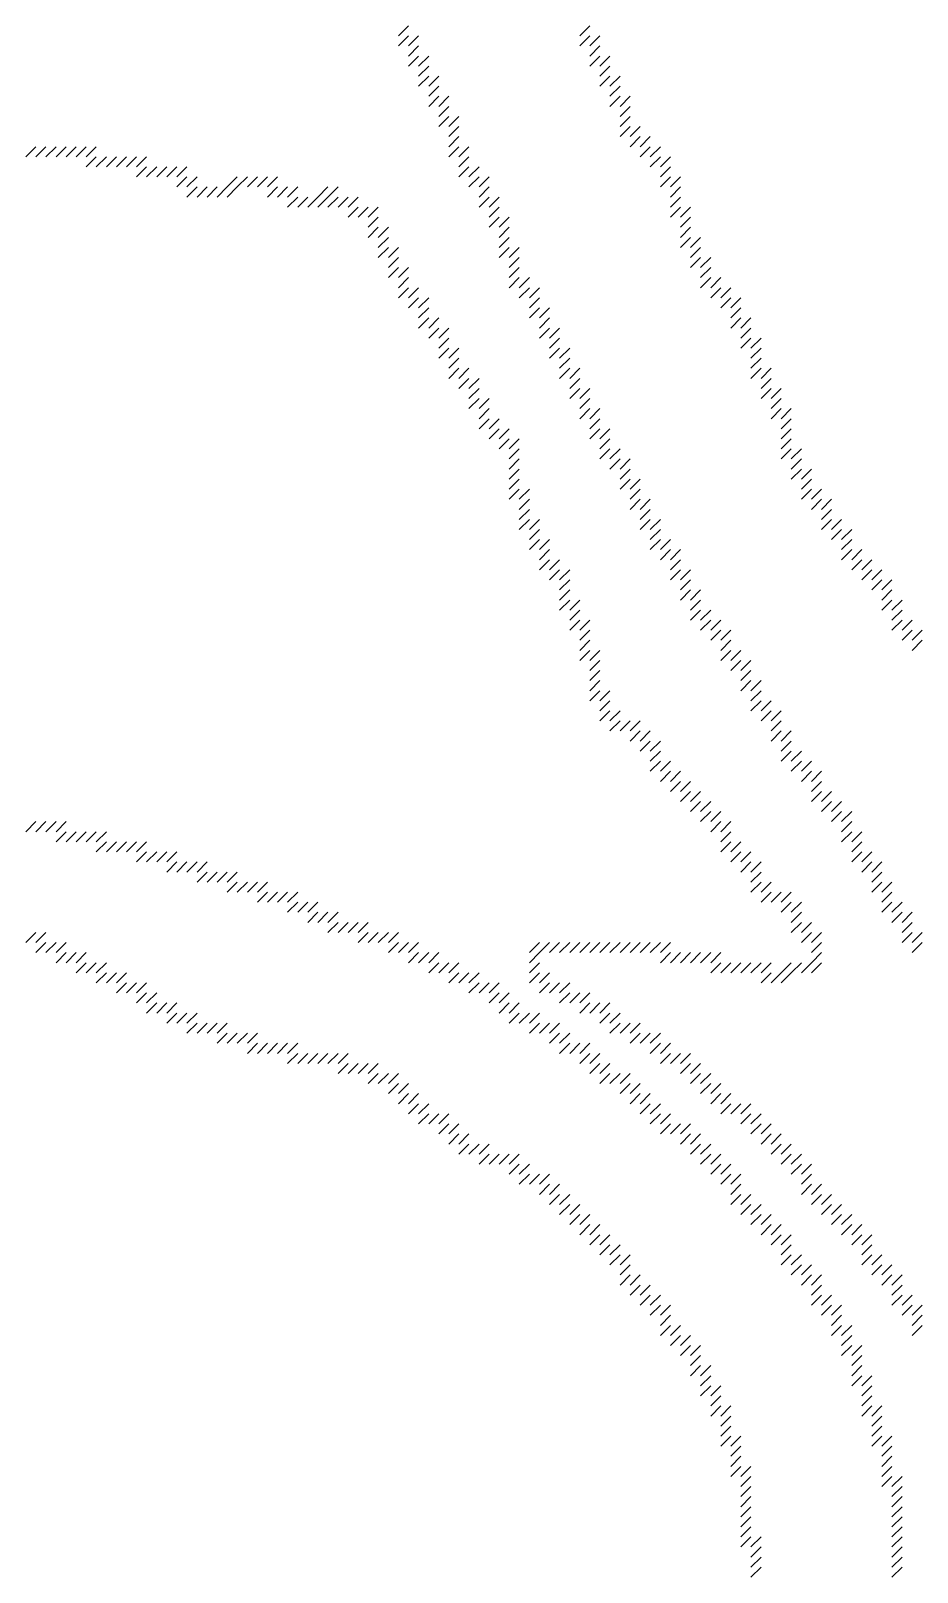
# Model space of a CAD drawing. Header units: metres. Extents: x 526 to 1383, y 73 to 1012.
# Drawn here: x 926.5 to 1014.5, y 710.5 to 863.5 of the extents above; entities that cross this region are included whole.
import ezdxf

# ---------------------------------------------------------------- set-up
doc = ezdxf.new("R2010")
doc.units = ezdxf.units.M

msp = doc.modelspace()

# ---------------------------------------------------------------- linework, layer by layer
for p, q in [((963, 863), (964, 864)), ((963, 862), (964, 863)), ((964, 862), (965, 863)), ((981, 863), (982, 864)), ((981, 862), (982, 863)), ((982, 862), (983, 863)), ((964, 861), (965, 862)), ((982, 861), (983, 862)), ((964, 860), (965, 861)), ((965, 860), (966, 861)), ((965, 859), (966, 860)), ((982, 860), (983, 861)), ((983, 860), (984, 861)), ((983, 859), (984, 860)), ((965, 858), (966, 859)), ((966, 858), (967, 859)), ((983, 858), (984, 859)), ((984, 858), (985, 859)), ((966, 857), (967, 858)), ((966, 856), (967, 857)), ((967, 856), (968, 857)), ((984, 857), (985, 858)), ((984, 856), (985, 857)), ((985, 856), (986, 857)), ((967, 855), (968, 856)), ((985, 855), (986, 856)), ((967, 854), (968, 855)), ((968, 854), (969, 855)), ((968, 853), (969, 854)), ((985, 854), (986, 855)), ((985, 853), (986, 854)), ((986, 853), (987, 854)), ((968, 852), (969, 853)), ((986, 852), (987, 853)), ((987, 852), (988, 853)), ((926, 851), (927, 852)), ((927, 851), (928, 852)), ((928, 851), (929, 852)), ((929, 851), (930, 852)), ((930, 851), (931, 852)), ((931, 851), (932, 852)), ((932, 851), (933, 852)), ((932, 850), (933, 851)), ((933, 850), (934, 851)), ((934, 850), (935, 851)), ((935, 850), (936, 851)), ((936, 850), (937, 851)), ((937, 850), (938, 851)), ((968, 851), (969, 852)), ((969, 851), (970, 852)), ((969, 850), (970, 851)), ((987, 851), (988, 852)), ((988, 851), (989, 852)), ((988, 850), (989, 851)), ((989, 850), (990, 851)), ((937, 849), (938, 850)), ((938, 849), (939, 850)), ((939, 849), (940, 850)), ((940, 849), (941, 850)), ((941, 849), (942, 850)), ((969, 849), (970, 850)), ((970, 849), (971, 850)), ((989, 849), (990, 850)), ((941, 848), (942, 849)), ((942, 848), (943, 849)), ((942, 847), (943, 848)), ((943, 847), (944, 848)), ((944, 847), (945, 848)), ((945, 847), (946, 848)), ((946, 848), (947, 849)), ((946, 847), (947, 848)), ((947, 848), (948, 849)), ((948, 848), (949, 849)), ((949, 848), (950, 849)), ((950, 848), (951, 849)), ((950, 847), (951, 848)), ((951, 847), (952, 848)), ((952, 847), (953, 848)), ((955, 847), (956, 848)), ((956, 847), (957, 848)), ((970, 848), (971, 849)), ((971, 848), (972, 849)), ((971, 847), (972, 848)), ((989, 848), (990, 849)), ((990, 848), (991, 849)), ((990, 847), (991, 848)), ((952, 846), (953, 847)), ((953, 846), (954, 847)), ((954, 846), (955, 847)), ((955, 846), (956, 847)), ((956, 846), (957, 847)), ((957, 846), (958, 847)), ((958, 846), (959, 847)), ((971, 846), (972, 847)), ((972, 846), (973, 847)), ((990, 846), (991, 847)), ((958, 845), (959, 846)), ((959, 845), (960, 846)), ((960, 845), (961, 846)), ((960, 844), (961, 845)), ((972, 845), (973, 846)), ((972, 844), (973, 845)), ((973, 844), (974, 845)), ((990, 845), (991, 846)), ((991, 845), (992, 846)), ((991, 844), (992, 845)), ((960, 843), (961, 844)), ((961, 843), (962, 844)), ((973, 843), (974, 844)), ((991, 843), (992, 844)), ((961, 842), (962, 843)), ((961, 841), (962, 842)), ((962, 841), (963, 842)), ((973, 842), (974, 843)), ((973, 841), (974, 842)), ((974, 841), (975, 842)), ((991, 842), (992, 843)), ((992, 842), (993, 843)), ((992, 841), (993, 842)), ((962, 840), (963, 841)), ((962, 839), (963, 840)), ((963, 839), (964, 840)), ((974, 840), (975, 841)), ((974, 839), (975, 840)), ((992, 840), (993, 841)), ((993, 840), (994, 841)), ((993, 839), (994, 840)), ((963, 838), (964, 839)), ((974, 838), (975, 839)), ((975, 838), (976, 839)), ((993, 838), (994, 839)), ((994, 838), (995, 839)), ((963, 837), (964, 838)), ((964, 837), (965, 838)), ((964, 836), (965, 837)), ((965, 836), (966, 837)), ((975, 837), (976, 838)), ((976, 837), (977, 838)), ((976, 836), (977, 837)), ((994, 837), (995, 838)), ((995, 837), (996, 838)), ((995, 836), (996, 837)), ((996, 836), (997, 837)), ((965, 835), (966, 836)), ((976, 835), (977, 836)), ((977, 835), (978, 836)), ((996, 835), (997, 836)), ((965, 834), (966, 835)), ((966, 834), (967, 835)), ((966, 833), (967, 834)), ((967, 833), (968, 834)), ((977, 834), (978, 835)), ((977, 833), (978, 834)), ((978, 833), (979, 834)), ((996, 834), (997, 835)), ((997, 834), (998, 835)), ((997, 833), (998, 834)), ((967, 832), (968, 833)), ((978, 832), (979, 833)), ((997, 832), (998, 833)), ((998, 832), (999, 833)), ((967, 831), (968, 832)), ((968, 831), (969, 832)), ((968, 830), (969, 831)), ((978, 831), (979, 832)), ((979, 831), (980, 832)), ((979, 830), (980, 831)), ((998, 831), (999, 832)), ((998, 830), (999, 831)), ((968, 829), (969, 830)), ((969, 829), (970, 830)), ((979, 829), (980, 830)), ((980, 829), (981, 830)), ((998, 829), (999, 830)), ((999, 829), (1000, 830)), ((969, 828), (970, 829)), ((970, 828), (971, 829)), ((970, 827), (971, 828)), ((980, 828), (981, 829)), ((980, 827), (981, 828)), ((981, 827), (982, 828)), ((999, 828), (1000, 829)), ((999, 827), (1000, 828)), ((1000, 827), (1001, 828)), ((970, 826), (971, 827)), ((971, 826), (972, 827)), ((981, 826), (982, 827)), ((1000, 826), (1001, 827)), ((971, 825), (972, 826)), ((971, 824), (972, 825)), ((972, 824), (973, 825)), ((981, 825), (982, 826)), ((982, 825), (983, 826)), ((982, 824), (983, 825)), ((1000, 825), (1001, 826)), ((1001, 825), (1002, 826)), ((1001, 824), (1002, 825)), ((972, 823), (973, 824)), ((973, 823), (974, 824)), ((982, 823), (983, 824)), ((983, 823), (984, 824)), ((1001, 823), (1002, 824)), ((973, 822), (974, 823)), ((974, 822), (975, 823)), ((974, 821), (975, 822)), ((983, 822), (984, 823)), ((983, 821), (984, 822)), ((984, 821), (985, 822)), ((1001, 822), (1002, 823)), ((1001, 821), (1002, 822)), ((1002, 821), (1003, 822)), ((974, 820), (975, 821)), ((984, 820), (985, 821)), ((985, 820), (986, 821)), ((1002, 820), (1003, 821)), ((974, 819), (975, 820)), ((974, 818), (975, 819)), ((985, 819), (986, 820)), ((985, 818), (986, 819)), ((986, 818), (987, 819)), ((1002, 819), (1003, 820)), ((1003, 819), (1004, 820)), ((1003, 818), (1004, 819)), ((974, 817), (975, 818)), ((975, 817), (976, 818)), ((986, 817), (987, 818)), ((1003, 817), (1004, 818)), ((1004, 817), (1005, 818)), ((975, 816), (976, 817)), ((975, 815), (976, 816)), ((986, 816), (987, 817)), ((987, 816), (988, 817)), ((987, 815), (988, 816)), ((1004, 816), (1005, 817)), ((1005, 816), (1006, 817)), ((1005, 815), (1006, 816)), ((975, 814), (976, 815)), ((976, 814), (977, 815)), ((976, 813), (977, 814)), ((987, 814), (988, 815)), ((988, 814), (989, 815)), ((988, 813), (989, 814)), ((1005, 814), (1006, 815)), ((1006, 814), (1007, 815)), ((1006, 813), (1007, 814)), ((1007, 813), (1008, 814)), ((976, 812), (977, 813)), ((977, 812), (978, 813)), ((988, 812), (989, 813)), ((989, 812), (990, 813)), ((1007, 812), (1008, 813)), ((977, 811), (978, 812)), ((977, 810), (978, 811)), ((978, 810), (979, 811)), ((989, 811), (990, 812)), ((990, 811), (991, 812)), ((990, 810), (991, 811)), ((1007, 811), (1008, 812)), ((1008, 811), (1009, 812)), ((1008, 810), (1009, 811)), ((1009, 810), (1010, 811)), ((978, 809), (979, 810)), ((979, 809), (980, 810)), ((990, 809), (991, 810)), ((991, 809), (992, 810)), ((1009, 809), (1010, 810)), ((1010, 809), (1011, 810)), ((979, 808), (980, 809)), ((979, 807), (980, 808)), ((991, 808), (992, 809)), ((991, 807), (992, 808)), ((992, 807), (993, 808)), ((1010, 808), (1011, 809)), ((1011, 808), (1012, 809)), ((1011, 807), (1012, 808)), ((979, 806), (980, 807)), ((980, 806), (981, 807)), ((992, 806), (993, 807)), ((1011, 806), (1012, 807)), ((1012, 806), (1013, 807)), ((980, 805), (981, 806)), ((980, 804), (981, 805)), ((981, 804), (982, 805)), ((992, 805), (993, 806)), ((993, 805), (994, 806)), ((993, 804), (994, 805)), ((994, 804), (995, 805)), ((1012, 805), (1013, 806)), ((1012, 804), (1013, 805)), ((1013, 804), (1014, 805)), ((981, 803), (982, 804)), ((994, 803), (995, 804)), ((995, 803), (996, 804)), ((1013, 803), (1014, 804)), ((1014, 803), (1015, 804)), ((981, 802), (982, 803)), ((981, 801), (982, 802)), ((982, 801), (983, 802)), ((995, 802), (996, 803)), ((995, 801), (996, 802)), ((996, 801), (997, 802)), ((1014, 802), (1015, 803)), ((982, 800), (983, 801)), ((996, 800), (997, 801)), ((997, 800), (998, 801)), ((982, 799), (983, 800)), ((982, 798), (983, 799)), ((997, 799), (998, 800)), ((997, 798), (998, 799)), ((998, 798), (999, 799)), ((982, 797), (983, 798)), ((983, 797), (984, 798)), ((998, 797), (999, 798)), ((983, 796), (984, 797)), ((983, 795), (984, 796)), ((984, 795), (985, 796)), ((998, 796), (999, 797)), ((999, 796), (1000, 797)), ((999, 795), (1000, 796)), ((1000, 795), (1001, 796)), ((984, 794), (985, 795)), ((985, 794), (986, 795)), ((986, 794), (987, 795)), ((1000, 794), (1001, 795)), ((986, 793), (987, 794)), ((987, 793), (988, 794)), ((987, 792), (988, 793)), ((988, 792), (989, 793)), ((1000, 793), (1001, 794)), ((1001, 793), (1002, 794)), ((1001, 792), (1002, 793)), ((988, 791), (989, 792)), ((1001, 791), (1002, 792)), ((1002, 791), (1003, 792)), ((988, 790), (989, 791)), ((989, 790), (990, 791)), ((989, 789), (990, 790)), ((990, 789), (991, 790)), ((1002, 790), (1003, 791)), ((1003, 790), (1004, 791)), ((1003, 789), (1004, 790)), ((1004, 789), (1005, 790)), ((990, 788), (991, 789)), ((991, 788), (992, 789)), ((991, 787), (992, 788)), ((992, 787), (993, 788)), ((1004, 788), (1005, 789)), ((1004, 787), (1005, 788)), ((1005, 787), (1006, 788)), ((992, 786), (993, 787)), ((993, 786), (994, 787)), ((1005, 786), (1006, 787)), ((1006, 786), (1007, 787)), ((926, 784), (927, 785)), ((927, 784), (928, 785)), ((928, 784), (929, 785)), ((929, 784), (930, 785)), ((993, 785), (994, 786)), ((994, 785), (995, 786)), ((994, 784), (995, 785)), ((995, 784), (996, 785)), ((1006, 785), (1007, 786)), ((1007, 785), (1008, 786)), ((1007, 784), (1008, 785)), ((929, 783), (930, 784)), ((930, 783), (931, 784)), ((931, 783), (932, 784)), ((932, 783), (933, 784)), ((933, 783), (934, 784)), ((995, 783), (996, 784)), ((1007, 783), (1008, 784)), ((1008, 783), (1009, 784)), ((933, 782), (934, 783)), ((934, 782), (935, 783)), ((935, 782), (936, 783)), ((936, 782), (937, 783)), ((937, 782), (938, 783)), ((937, 781), (938, 782)), ((938, 781), (939, 782)), ((939, 781), (940, 782)), ((940, 781), (941, 782)), ((995, 782), (996, 783)), ((996, 782), (997, 783)), ((996, 781), (997, 782)), ((997, 781), (998, 782)), ((1008, 782), (1009, 783)), ((1008, 781), (1009, 782)), ((1009, 781), (1010, 782)), ((940, 780), (941, 781)), ((941, 780), (942, 781)), ((942, 780), (943, 781)), ((943, 780), (944, 781)), ((997, 780), (998, 781)), ((998, 780), (999, 781)), ((1009, 780), (1010, 781)), ((1010, 780), (1011, 781)), ((943, 779), (944, 780)), ((944, 779), (945, 780)), ((945, 779), (946, 780)), ((946, 779), (947, 780)), ((946, 778), (947, 779)), ((947, 778), (948, 779)), ((948, 778), (949, 779)), ((949, 778), (950, 779)), ((998, 779), (999, 780)), ((998, 778), (999, 779)), ((999, 778), (1000, 779)), ((1010, 779), (1011, 780)), ((1010, 778), (1011, 779)), ((1011, 778), (1012, 779)), ((949, 777), (950, 778)), ((950, 777), (951, 778)), ((951, 777), (952, 778)), ((952, 777), (953, 778)), ((999, 777), (1000, 778)), ((1000, 777), (1001, 778)), ((1001, 777), (1002, 778)), ((1011, 777), (1012, 778)), ((952, 776), (953, 777)), ((953, 776), (954, 777)), ((954, 776), (955, 777)), ((954, 775), (955, 776)), ((955, 775), (956, 776)), ((956, 775), (957, 776)), ((1001, 776), (1002, 777)), ((1002, 776), (1003, 777)), ((1002, 775), (1003, 776)), ((1011, 776), (1012, 777)), ((1012, 776), (1013, 777)), ((1012, 775), (1013, 776)), ((1013, 775), (1014, 776)), ((956, 774), (957, 775)), ((957, 774), (958, 775)), ((958, 774), (959, 775)), ((959, 774), (960, 775)), ((1002, 774), (1003, 775)), ((1003, 774), (1004, 775)), ((1013, 774), (1014, 775)), ((926, 773), (927, 774)), ((927, 773), (928, 774)), ((927, 772), (928, 773)), ((928, 772), (929, 773)), ((929, 772), (930, 773)), ((959, 773), (960, 774)), ((960, 773), (961, 774)), ((961, 773), (962, 774)), ((962, 773), (963, 774)), ((962, 772), (963, 773)), ((963, 772), (964, 773)), ((964, 772), (965, 773)), ((976, 772), (977, 773)), ((977, 772), (978, 773)), ((978, 772), (979, 773)), ((979, 772), (980, 773)), ((980, 772), (981, 773)), ((981, 772), (982, 773)), ((982, 772), (983, 773)), ((983, 772), (984, 773)), ((984, 772), (985, 773)), ((985, 772), (986, 773)), ((986, 772), (987, 773)), ((987, 772), (988, 773)), ((988, 772), (989, 773)), ((989, 772), (990, 773)), ((1003, 773), (1004, 774)), ((1004, 773), (1005, 774)), ((1004, 772), (1005, 773)), ((1013, 773), (1014, 774)), ((1014, 773), (1015, 774)), ((1014, 772), (1015, 773)), ((929, 771), (930, 772)), ((930, 771), (931, 772)), ((931, 771), (932, 772)), ((964, 771), (965, 772)), ((965, 771), (966, 772)), ((966, 771), (967, 772)), ((976, 771), (977, 772)), ((989, 771), (990, 772)), ((990, 771), (991, 772)), ((991, 771), (992, 772)), ((992, 771), (993, 772)), ((993, 771), (994, 772)), ((994, 771), (995, 772)), ((1004, 771), (1005, 772)), ((931, 770), (932, 771)), ((932, 770), (933, 771)), ((933, 770), (934, 771)), ((933, 769), (934, 770)), ((934, 769), (935, 770)), ((935, 769), (936, 770)), ((966, 770), (967, 771)), ((967, 770), (968, 771)), ((968, 770), (969, 771)), ((968, 769), (969, 770)), ((969, 769), (970, 770)), ((970, 769), (971, 770)), ((976, 770), (977, 771)), ((976, 769), (977, 770)), ((977, 769), (978, 770)), ((994, 770), (995, 771)), ((995, 770), (996, 771)), ((996, 770), (997, 771)), ((997, 770), (998, 771)), ((998, 770), (999, 771)), ((999, 770), (1000, 771)), ((999, 769), (1000, 770)), ((1000, 769), (1001, 770)), ((1001, 770), (1002, 771)), ((1001, 769), (1002, 770)), ((1002, 770), (1003, 771)), ((1003, 770), (1004, 771)), ((1004, 770), (1005, 771)), ((935, 768), (936, 769)), ((936, 768), (937, 769)), ((937, 768), (938, 769)), ((970, 768), (971, 769)), ((971, 768), (972, 769)), ((972, 768), (973, 769)), ((977, 768), (978, 769)), ((978, 768), (979, 769)), ((979, 768), (980, 769)), ((937, 767), (938, 768)), ((938, 767), (939, 768)), ((938, 766), (939, 767)), ((939, 766), (940, 767)), ((940, 766), (941, 767)), ((972, 767), (973, 768)), ((973, 767), (974, 768)), ((973, 766), (974, 767)), ((974, 766), (975, 767)), ((979, 767), (980, 768)), ((980, 767), (981, 768)), ((981, 767), (982, 768)), ((981, 766), (982, 767)), ((982, 766), (983, 767)), ((983, 766), (984, 767)), ((940, 765), (941, 766)), ((941, 765), (942, 766)), ((942, 765), (943, 766)), ((942, 764), (943, 765)), ((943, 764), (944, 765)), ((944, 764), (945, 765)), ((945, 764), (946, 765)), ((974, 765), (975, 766)), ((975, 765), (976, 766)), ((976, 765), (977, 766)), ((976, 764), (977, 765)), ((977, 764), (978, 765)), ((978, 764), (979, 765)), ((983, 765), (984, 766)), ((984, 765), (985, 766)), ((984, 764), (985, 765)), ((985, 764), (986, 765)), ((986, 764), (987, 765)), ((945, 763), (946, 764)), ((946, 763), (947, 764)), ((947, 763), (948, 764)), ((948, 763), (949, 764)), ((978, 763), (979, 764)), ((979, 763), (980, 764)), ((986, 763), (987, 764)), ((987, 763), (988, 764)), ((988, 763), (989, 764)), ((948, 762), (949, 763)), ((949, 762), (950, 763)), ((950, 762), (951, 763)), ((951, 762), (952, 763)), ((952, 762), (953, 763)), ((952, 761), (953, 762)), ((953, 761), (954, 762)), ((954, 761), (955, 762)), ((955, 761), (956, 762)), ((956, 761), (957, 762)), ((957, 761), (958, 762)), ((979, 762), (980, 763)), ((980, 762), (981, 763)), ((981, 762), (982, 763)), ((981, 761), (982, 762)), ((982, 761), (983, 762)), ((988, 762), (989, 763)), ((989, 762), (990, 763)), ((989, 761), (990, 762)), ((990, 761), (991, 762)), ((991, 761), (992, 762)), ((957, 760), (958, 761)), ((958, 760), (959, 761)), ((959, 760), (960, 761)), ((960, 760), (961, 761)), ((982, 760), (983, 761)), ((983, 760), (984, 761)), ((991, 760), (992, 761)), ((992, 760), (993, 761)), ((960, 759), (961, 760)), ((961, 759), (962, 760)), ((962, 759), (963, 760)), ((962, 758), (963, 759)), ((963, 758), (964, 759)), ((983, 759), (984, 760)), ((984, 759), (985, 760)), ((985, 759), (986, 760)), ((985, 758), (986, 759)), ((986, 758), (987, 759)), ((992, 759), (993, 760)), ((993, 759), (994, 760)), ((993, 758), (994, 759)), ((994, 758), (995, 759)), ((963, 757), (964, 758)), ((964, 757), (965, 758)), ((986, 757), (987, 758)), ((987, 757), (988, 758)), ((994, 757), (995, 758)), ((995, 757), (996, 758)), ((964, 756), (965, 757)), ((965, 756), (966, 757)), ((965, 755), (966, 756)), ((966, 755), (967, 756)), ((967, 755), (968, 756)), ((987, 756), (988, 757)), ((988, 756), (989, 757)), ((988, 755), (989, 756)), ((989, 755), (990, 756)), ((995, 756), (996, 757)), ((996, 756), (997, 757)), ((997, 756), (998, 757)), ((997, 755), (998, 756)), ((998, 755), (999, 756)), ((967, 754), (968, 755)), ((968, 754), (969, 755)), ((989, 754), (990, 755)), ((990, 754), (991, 755)), ((991, 754), (992, 755)), ((998, 754), (999, 755)), ((999, 754), (1000, 755)), ((968, 753), (969, 754)), ((969, 753), (970, 754)), ((969, 752), (970, 753)), ((970, 752), (971, 753)), ((971, 752), (972, 753)), ((991, 753), (992, 754)), ((992, 753), (993, 754)), ((992, 752), (993, 753)), ((993, 752), (994, 753)), ((999, 753), (1000, 754)), ((1000, 753), (1001, 754)), ((1000, 752), (1001, 753)), ((1001, 752), (1002, 753)), ((971, 751), (972, 752)), ((972, 751), (973, 752)), ((973, 751), (974, 752)), ((974, 751), (975, 752)), ((993, 751), (994, 752)), ((994, 751), (995, 752)), ((1001, 751), (1002, 752)), ((1002, 751), (1003, 752)), ((974, 750), (975, 751)), ((975, 750), (976, 751)), ((975, 749), (976, 750)), ((976, 749), (977, 750)), ((977, 749), (978, 750)), ((994, 750), (995, 751)), ((995, 750), (996, 751)), ((995, 749), (996, 750)), ((996, 749), (997, 750)), ((1002, 750), (1003, 751)), ((1003, 750), (1004, 751)), ((1003, 749), (1004, 750)), ((977, 748), (978, 749)), ((978, 748), (979, 749)), ((996, 748), (997, 749)), ((1003, 748), (1004, 749)), ((1004, 748), (1005, 749)), ((978, 747), (979, 748)), ((979, 747), (980, 748)), ((979, 746), (980, 747)), ((980, 746), (981, 747)), ((996, 747), (997, 748)), ((997, 747), (998, 748)), ((997, 746), (998, 747)), ((998, 746), (999, 747)), ((1004, 747), (1005, 748)), ((1005, 747), (1006, 748)), ((1005, 746), (1006, 747)), ((1006, 746), (1007, 747)), ((980, 745), (981, 746)), ((981, 745), (982, 746)), ((998, 745), (999, 746)), ((999, 745), (1000, 746)), ((1006, 745), (1007, 746)), ((1007, 745), (1008, 746)), ((981, 744), (982, 745)), ((982, 744), (983, 745)), ((982, 743), (983, 744)), ((983, 743), (984, 744)), ((999, 744), (1000, 745)), ((1000, 744), (1001, 745)), ((1000, 743), (1001, 744)), ((1001, 743), (1002, 744)), ((1007, 744), (1008, 745)), ((1008, 744), (1009, 745)), ((1008, 743), (1009, 744)), ((1009, 743), (1010, 744)), ((983, 742), (984, 743)), ((984, 742), (985, 743)), ((1001, 742), (1002, 743)), ((1009, 742), (1010, 743)), ((984, 741), (985, 742)), ((985, 741), (986, 742)), ((985, 740), (986, 741)), ((1001, 741), (1002, 742)), ((1002, 741), (1003, 742)), ((1002, 740), (1003, 741)), ((1003, 740), (1004, 741)), ((1009, 741), (1010, 742)), ((1010, 741), (1011, 742)), ((1010, 740), (1011, 741)), ((1011, 740), (1012, 741)), ((985, 739), (986, 740)), ((986, 739), (987, 740)), ((986, 738), (987, 739)), ((987, 738), (988, 739)), ((1003, 739), (1004, 740)), ((1004, 739), (1005, 740)), ((1004, 738), (1005, 739)), ((1011, 739), (1012, 740)), ((1012, 739), (1013, 740)), ((1012, 738), (1013, 739)), ((987, 737), (988, 738)), ((988, 737), (989, 738)), ((1004, 737), (1005, 738)), ((1005, 737), (1006, 738)), ((1012, 737), (1013, 738)), ((1013, 737), (1014, 738)), ((988, 736), (989, 737)), ((989, 736), (990, 737)), ((989, 735), (990, 736)), ((1005, 736), (1006, 737)), ((1006, 736), (1007, 737)), ((1006, 735), (1007, 736)), ((1013, 736), (1014, 737)), ((1014, 736), (1015, 737)), ((1014, 735), (1015, 736)), ((989, 734), (990, 735)), ((990, 734), (991, 735)), ((1006, 734), (1007, 735)), ((1007, 734), (1008, 735)), ((1014, 734), (1015, 735)), ((990, 733), (991, 734)), ((991, 733), (992, 734)), ((991, 732), (992, 733)), ((992, 732), (993, 733)), ((1007, 733), (1008, 734)), ((1007, 732), (1008, 733)), ((1008, 732), (1009, 733)), ((992, 731), (993, 732)), ((1008, 731), (1009, 732)), ((992, 730), (993, 731)), ((993, 730), (994, 731)), ((993, 729), (994, 730)), ((1008, 730), (1009, 731)), ((1008, 729), (1009, 730)), ((1009, 729), (1010, 730)), ((993, 728), (994, 729)), ((994, 728), (995, 729)), ((1009, 728), (1010, 729)), ((994, 727), (995, 728)), ((994, 726), (995, 727)), ((995, 726), (996, 727)), ((1009, 727), (1010, 728)), ((1009, 726), (1010, 727)), ((1010, 726), (1011, 727)), ((995, 725), (996, 726)), ((1010, 725), (1011, 726)), ((995, 724), (996, 725)), ((995, 723), (996, 724)), ((996, 723), (997, 724)), ((1010, 724), (1011, 725)), ((1010, 723), (1011, 724)), ((1011, 723), (1012, 724)), ((996, 722), (997, 723)), ((1011, 722), (1012, 723)), ((996, 721), (997, 722)), ((996, 720), (997, 721)), ((997, 720), (998, 721)), ((1011, 721), (1012, 722)), ((1011, 720), (1012, 721)), ((997, 719), (998, 720)), ((1011, 719), (1012, 720)), ((1012, 719), (1013, 720)), ((997, 718), (998, 719)), ((997, 717), (998, 718)), ((1012, 718), (1013, 719)), ((1012, 717), (1013, 718)), ((997, 716), (998, 717)), ((1012, 716), (1013, 717)), ((997, 715), (998, 716)), ((997, 714), (998, 715)), ((1012, 715), (1013, 716)), ((1012, 714), (1013, 715)), ((997, 713), (998, 714)), ((998, 713), (999, 714)), ((998, 712), (999, 713)), ((1012, 713), (1013, 714)), ((1012, 712), (1013, 713)), ((998, 711), (999, 712)), ((1012, 711), (1013, 712)), ((998, 710), (999, 711)), ((1012, 710), (1013, 711))]:
    msp.add_line(p, q)

doc.saveas('drawing.dxf')
